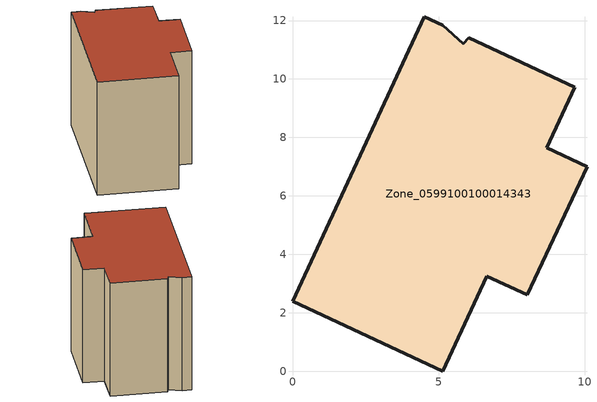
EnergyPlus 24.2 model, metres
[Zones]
Zone_0599100100014343
 floor ground (C_G): 5.14,11.83 5.85,11.2 6.03,11.42 9.67,9.72 8.71,7.64 10.08,6.99 8.04,2.62 6.65,3.24 5.15,0 0,2.39 4.52,12.12 z0
 wall outside (C_F): 8.71,7.64 9.67,9.72 6.03,11.42 5.85,11.2 5.14,11.83 4.52,12.12 0,2.39 5.15,0 6.65,3.24 8.04,2.62 10.08,6.99 8.71,7.64 z0:8.67
 roof outside (C_R): 5.85,11.2 5.14,11.83 4.52,12.12 0,2.39 5.15,0 6.65,3.24 8.04,2.62 10.08,6.99 8.71,7.64 9.67,9.72 6.03,11.42 z8.67
[BUILDING]
Pand.0599100100014343: North Axis=0; Terrain=City; Loads Convergence Tolerance Value=0.04; Temperature Convergence Tolerance Value=0.4; Solar Distribution=FullExterior; Maximum Number of Warmup Days=25; Minimum Number of Warmup Days=1
[Site:Location]
Rotterdam.The.Hague.AP_ZH_NLD Design_Conditions: Latitude=51.96; Longitude=4.45; Time Zone=1; Elevation=-4.5
[SITE:GROUNDTEMPERATURE:BUILDINGSURFACE]
18, 18, 18, 18, 18, 18, 18, 18, 18, 18, 18, 18
[MATERIAL] Thermal Absorptance=0.9; Solar Absorptance=0.7; Visible Absorptance=0.7
Name | Roughness | Thickness | Conductivity | Density | Specific Heat
G.TC.2015-2018 | MediumSmooth | 0.15 | 0.0428571 | 540 | 1210
F.TC.2015-2018 | Rough | 0.3 | 0.0666667 | 1920 | 840
R.TC.2015-2018 | MediumRough | 0.2 | 0.0333333 | 1500 | 1000
[CONSTRUCTION]
C_G: G.TC.2015-2018
C_F: F.TC.2015-2018
C_R: R.TC.2015-2018
[ZONE]
Zone_0599100100014343: Type=1; Multiplier=1; Ceiling Height=Autocalculate; Volume=Autocalculate; Floor Area=autocalculate; Part of Total Floor Area=Yes
[ZONEINFILTRATION:DESIGNFLOWRATE]
Infil_Zone_0599100100014343: Zone or ZoneList or Space or SpaceList=Zone_0599100100014343; Schedule=AlwaysOn; Design Flow Rate Calculation Method=Flow/Area; Flow Rate per Floor Area=0.0015; Constant Term Coefficient=1; Temperature Term Coefficient=0; Velocity Term Coefficient=0; Velocity Squared Term Coefficient=0
[HVACTEMPLATE:ZONE:IDEALLOADSAIRSYSTEM]
Zone_0599100100014343: Maximum Heating Supply Air Temperature=50; Minimum Cooling Supply Air Temperature=13; Maximum Heating Supply Air Humidity Ratio=0.0156; Minimum Cooling Supply Air Humidity Ratio=0.0077; Heating Limit=NoLimit; Cooling Limit=NoLimit; Dehumidification Control Type=ConstantSensibleHeatRatio; Cooling Sensible Heat Ratio=0.7; Dehumidification Setpoint=60; Humidification Control Type=None; Humidification Setpoint=30; Outdoor Air Method=None; Outdoor Air Flow Rate per Person=0.00944; Outdoor Air Flow Rate per Zone Floor Area=0; Outdoor Air Flow Rate per Zone=0; Demand Controlled Ventilation Type=None; Outdoor Air Economizer Type=NoEconomizer; Heat Recovery Type=None; Sensible Heat Recovery Effectiveness=0.7; Latent Heat Recovery Effectiveness=0.65
[ZONECONTROL:THERMOSTAT]
ThermostatControl_Zone_0599100100014343: Zone or ZoneList=Zone_0599100100014343; Control Type Schedule=DualSetpointControlType; Control 1=Thermostat_Zone_0599100100014343; Temperature Difference Between Cutout And Setpoint=0
[THERMOSTATSETPOINT:DUALSETPOINT]
Thermostat_Zone_0599100100014343: Heating Setpoint Temperature Schedule=HeatingSetpoint_Zone_0599100100014343; Cooling Setpoint Temperature Schedule=CoolingSetpoint_Zone_0599100100014343
[SCHEDULE:COMPACT]
HeatingSetpoint_Zone_0599100100014343: Through: 12/31, For: AllDays, Until: 24:00, 21
CoolingSetpoint_Zone_0599100100014343: Through: 12/31, For: AllDays, Until: 24:00, 24
DualSetpointControlType: Through: 12/31, For: AllDays, Until: 24:00, 4
AlwaysOn: Through: 12/31, For: AllDays, Until: 24:00, 1
